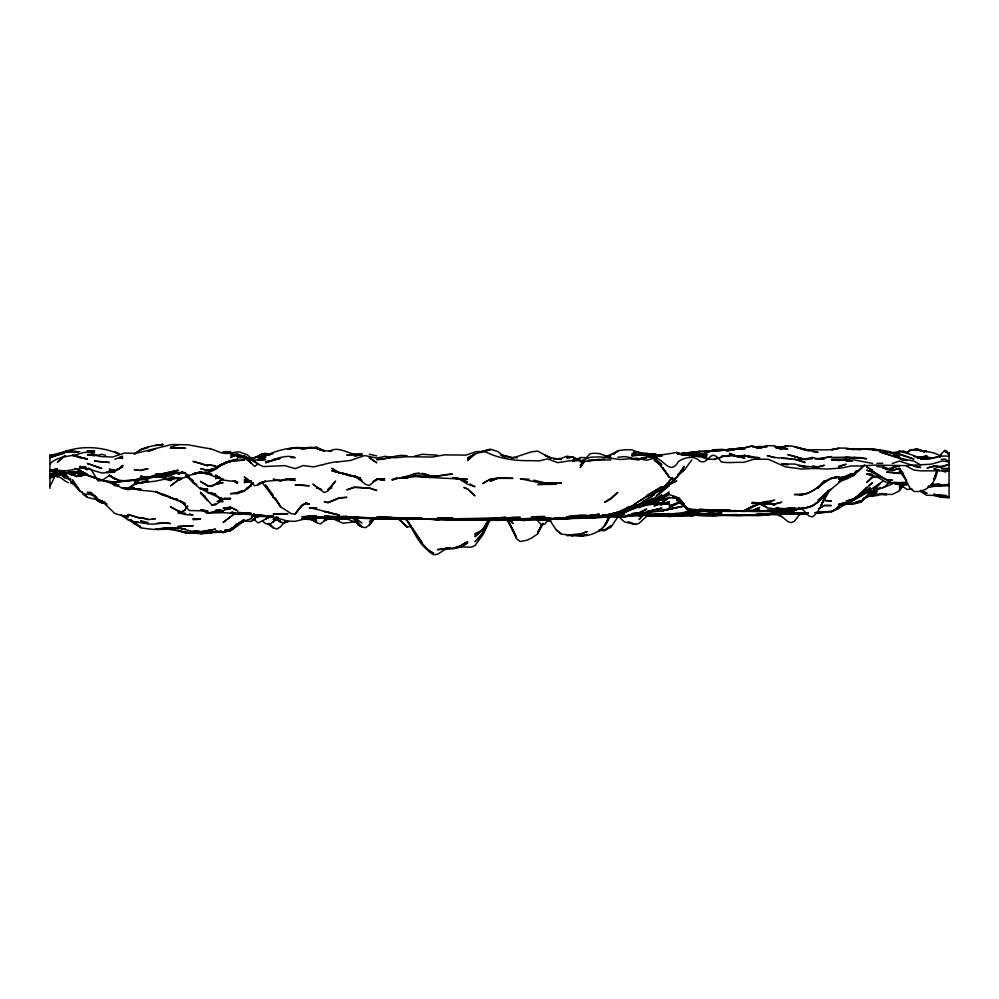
<?xml version="1.0" encoding="UTF-8"?>
<svg xmlns="http://www.w3.org/2000/svg" width="999" height="999" viewBox="0 0 999 999"><rect width="100%" height="100%" fill="white"/><g stroke="black" fill="none" stroke-linecap="round" stroke-linejoin="round"><path stroke-width="1.5" d="M937.312 470.704C935.876 482.554 926.672 493.056 913.985 491.371L910.289 488.573L899.362 468.356L892.269 470.229L886.575 469.667L882.741 467.607L886.575 467.769L876.847 466.471M937.037 470.754L933.853 479.508L937.561 469.542M49.95 486.176L54.208 477.984M940.134 456.506L941.283 453.858L944.992 450.199L949.05 454.732L944.992 450.774L946.965 451.398M488.998 520.129L482.717 534.328L474.975 541.745L482.717 532.667L488.374 520.591M940.047 457.105L941.283 454.308L940.047 456.918M490.247 519.755L482.717 535.027L474.975 545.554L471.291 547.19L460.077 546.865M542.957 523.364L537.712 533.841L531.331 538.236L526.623 540.297L520.292 541.52L516.508 538.811L508.516 521.615M599.075 531.331L604.52 525.986L609.64 515.884C605.544 532.917 585.651 538.886 570.566 534.877M604.52 525.986L609.64 515.946M488.886 519.792L482.717 531.705L488.886 520.029M542.307 524.238L537.712 533.104L542.307 524.25M256.768 514.797L254.695 518.606L251.174 521.453L244.231 521.241L240.272 522.589M542.045 524.625L537.712 532.392L542.769 523.451M904.52 483.379L899.362 490.934L892.269 494.43L876.847 494.33M939.797 457.292L941.283 454.845M488.748 519.855L482.717 529.545L474.975 536.688L482.717 529.707L474.975 535.127L482.717 530.119L489.41 519.642M903.446 483.528L899.362 490.047L903.446 483.691M584.74 460.502L580.207 467.644L584.465 461.401M829.819 490.172L821.178 504.994L828.558 490.534C822.776 498.988 821.028 510.776 812.374 516.945L808.74 515.921L802.209 508.953L774.749 508.841L799.275 508.703L805.132 508.229L812.374 506.156L817.994 501.823L829.37 490.022L824.312 494.792L831.38 489.11L817.994 500.299L838.548 483.041L851.098 474.001M254.27 513.973L251.174 518.618L244.231 521.141L231.681 528.546M617.869 516.87L610.913 527.297L604.52 530.194L599.075 530.182L604.52 529.994L610.913 525.886L604.52 530.719L599.075 530.357M691.808 459.89L684.265 470.254L678.021 474.687M548.401 519.305L544.93 524.063L541.371 524.887L535.889 518.656M863.311 465.484L853.608 475.649L846.091 477.072L853.608 474.125L856.667 470.716M857.179 470.829L853.608 475.287L846.091 479.295L840.059 480.844M284.265 522.402L280.569 526.785L276.91 529.07L273.264 527.734L267.857 523.663M856.293 470.954L853.608 474.125L846.091 477.16L838.548 482.13L851.098 473.726L838.548 479.308C848.263 476.448 858.453 473.326 864.722 464.76M584.09 461.014L580.207 465.484L584.09 461.288M824.312 480.731L817.994 487.974L824.312 481.393C816.171 489.685 806.418 496.153 794.367 494.493L805.132 493.993L799.275 494.98C815.196 494.88 823.251 478.471 838.548 476.723L832.816 477.834M374.937 517.744L369.305 525.012L365.659 527.659L361.963 527.11L358.179 524.413L352.535 517.307L354.433 518.943M889.397 482.117L884.639 486.875L876.847 489.797L879.857 487.724M233.554 527.21L236.613 523.826M642.782 515.434L638.998 519.555L644.392 514.398M778.945 508.466L776.148 507.917C792.956 509.702 813.823 511.763 824.312 495.017M866.707 487.225L853.608 499.537L860.763 496.466L882.741 481.343M872.689 476.098L866.707 482.467L872.689 477.46L876.847 476.61L879.857 477.235L876.847 474.138L872.689 471.865L866.707 470.179L872.689 472.252L879.857 477.097M262.862 458.628L265.697 455.644C278.858 449.587 293.169 446.228 307.729 448.151L301.848 448.726L295.155 447.889L307.729 448.264M847.589 503.783L853.608 504.033L860.763 502.235L872.689 490.484M871.69 491.296L860.763 501.648L871.69 491.321M840.708 504.133L838.548 506.293L844.829 502.684M897.339 453.171L899.362 451.161L903.071 450.974L906.705 452.097M262.462 458.766L265.697 455.644L273.264 453.371L265.697 454.682L258.142 459.016L265.697 455.619L251.174 458.404M278.484 517.282L269.53 524.712L265.697 523.638L262.462 521.041M656.318 495.504L669.205 485.551L654.158 498.439L646.553 501.86L652.884 498.201M879.857 488.036C872.876 491.82 866.857 496.74 860.763 502.06L866.707 496.79M587.012 456.93L590.109 453.833L593.294 453.234L599.075 453.521L610.913 457.579M474.975 453.833L467.52 460.564L474.975 453.846L490.247 449.812L482.717 451.148M670.292 483.191L676.773 477.347L669.205 484.74L661.713 489.885L654.158 493.456L669.205 484.165M277.435 518.106L273.264 521.828L277.435 518.381M235.602 512.937L223.077 522.44L235.252 513.036M848.238 501.91L838.548 508.653L831.38 511.65L838.548 507.742L831.38 511.913L815.184 512.962M138.524 480.944L128.072 488.411L122.727 488.536L115.809 484.827M258.142 463.598L254.695 466.496L245.217 457.267L251.174 463.049L244.231 457.867L237.637 457.43L244.231 457.255M677.846 474.675L684.265 469.305L676.773 477.16L684.265 466.296L676.773 477.584L672.976 479.108L669.205 477.072L654.158 457.767L661.713 464.735L654.158 458.341M236.451 525.799L230.494 530.756L224.563 531.543M610.913 498.039L617.869 492.332L610.913 499.025L604.52 502.385L609.64 498.913M894.629 466.496L892.269 468.419L886.575 468.818L882.741 467.32L886.575 467.982L882.741 467.657M265.697 453.484L261.838 453.933L258.142 456.905L261.838 453.933L265.697 453.484L269.48 454.995M328.958 488.523L331.793 486.263L328.022 489.76L335.552 481.093L328.022 490.934L324.238 492.569L312.962 484.14L316.683 487.037M906.705 453.009L910.289 450.137L913.985 449.775L910.289 450.137L906.705 453.658L910.289 450.062L917.294 449.213L913.985 450.174L917.294 448.788L924.487 451.898M238.736 524.038L244.231 519.73L237.637 525.824L230.494 530.494L224.563 530.332L230.494 530.619L236.451 525.849L230.494 530.494L223.077 532.692L220.067 531.918L200.512 533.528L207.817 533.329L212.974 532.017M853.608 499.537L860.763 493.818L853.608 498.826L846.091 500.986C857.904 499.987 864.385 489.498 872.689 482.567L869.093 485.364M222.003 463.698L215.559 468.806L209.103 471.516M258.142 456.868L261.838 453.933M241.596 490.871L237.637 492.532L230.494 493.693L237.637 493.593L244.231 490.771L251.174 485.289L244.231 491.208L237.637 492.757L242.907 491.171M895.816 465.646L892.269 468.419L886.575 468.756L882.741 466.833M866.707 490.784L870.291 487.974M669.205 497.115L661.713 502.947C649.288 505.606 635.589 504.52 624.55 511.7L646.553 503.646C629.17 509.852 612.025 517.957 593.294 517.932L604.52 514.822L593.294 518.094L553.583 518.793L587.012 517.032C557.829 520.104 528.621 519.642 499.3 519.93C528.096 519.355 557.03 520.554 585.651 516.008M872.689 494.93L866.707 496.291L872.689 494.917L876.847 491.683L872.689 494.917L863.136 498.414M263.536 458.753L265.697 457.092L258.142 460.339L265.697 459.552L254.695 460.002M238.736 523.401L240.934 521.715M613.236 454.22L617.869 450.724L624.55 449.787L631.768 449.8L638.998 452.597L633.216 452.36L638.998 452.31L646.553 453.871L640.509 453.683L646.553 453.558L643.531 454.145M244.231 490.771L251.174 485.564L246.541 488.361M669.205 491.92L654.158 501.698L638.998 504.57L641.158 503.021M643.319 501.411L654.158 494.592L638.998 505.394L627.434 507.417M649.4 513.661L638.998 523.401L635.401 524.463L624.55 521.928L618.98 516.995M841.782 503.896L838.548 506.293L842.319 503.421M238.736 523.264L243.132 520.004M866.707 490.534L870.291 487.874M894.629 466.346L892.269 468.081L895.816 466.233M140.684 449.6L148.027 447.352L140.684 449.625L134.203 454.283C142.008 447.252 152.81 445.454 162.937 444.518L155.469 445.467L162.937 444.418M817.994 501.823L812.374 505.831L805.132 508.179L781.73 509.69L767.207 507.817L759.677 503.146L752.122 503.209L767.207 503.384L774.749 499.975L762.687 502.597M661.713 496.316L654.158 501.698L646.553 502.285L654.158 502.709L669.205 494.592L676.773 497.127L684.265 504.183L678.646 498.014M231.681 528.296L237.637 524.075M172.977 478.359L170.492 480.119L162.937 477.035L155.469 477.01L162.937 476.835L170.492 475.237L175.462 472.889M258.142 456.968L261.838 454.408L251.174 459.165M613.236 454.358L617.869 451.161L607.08 456.268M238.736 523.488L240.934 521.99M220.067 531.443L223.077 532.205L230.494 529.308L237.637 524.45L230.494 529.695L223.077 532.13L215.559 531.181L223.077 532.042L215.559 532.479L207.817 531.593L200.512 532.455L215.559 531.855L185.502 533.079L177.947 530.307C190.06 534.178 203.072 533.603 215.559 532.042L200.512 533.678L193.019 532.966M669.205 493.518L654.158 502.709L646.553 502.822L638.998 505.706L645.292 502.922M444.805 549.65L437.412 554.345L433.578 554.707L429.845 552.322L422.302 543.793L429.845 551.835L426.061 548.401L433.578 553.259C419.992 547.814 414.548 532.255 407.242 520.754L422.302 543.006L405.731 518.394M136.788 483.379L128.072 488.411L122.727 488.236L128.072 488.761L124.063 488.024M827.846 479.87L824.312 482.092L831.38 477.722M221.815 464.423L215.559 468.331L207.817 470.279L200.512 468.593C214.111 474.113 224.575 460.302 237.637 459.203L223.077 463.636M237.637 524.812L244.231 520.704M174.213 478.234L170.492 480.544L162.937 477.747L170.492 479.957L162.937 479.12L181.631 478.396L189.31 475.999M874.774 488.411L879.857 483.816L872.689 491.058L863.735 493.906M646.553 505.157L631.768 508.366L624.55 512.749L610.913 515.047L604.52 517.082L599.075 516.958L617.869 512.175L604.52 516.021L610.913 513.911L604.52 515.771L599.075 516.108L624.55 512.4L642.782 504.982M170.492 475.287L174.213 473.064L170.492 475.237L162.937 476.985L170.492 480.544L162.937 476.898L155.469 477.16L170.492 475.224L175.462 472.889M237.637 524.9L244.231 520.991L240.272 522.489M651.111 503.459L661.713 502.947L669.205 497.677L661.713 499.999L669.205 497.677L676.773 498.476C687.724 517.295 711.862 508.616 729.545 510.514L687.986 510.439L676.773 498.738L672.976 496.091L676.773 498.126L687.986 508.741L691.808 510.089L744.692 511.113L752.122 506.78L744.692 511.488L732.554 511.001L759.677 511.625L774.749 510.876L759.677 510.901L773.238 510.339M49.95 463.786C58.791 455.207 70.804 457.018 81.319 453.196A17.62 17.62 0 0 1 86.676 452.285L91.096 452.897L99.763 456.493L112.575 457.067L124.276 453.096L134.715 453.259A22.477 22.477 0 0 0 139.698 452.422L171.703 444.53L187.937 444.805L205.17 447.977A40.26 40.26 0 0 1 210.489 448.876M638.998 504.632L646.553 500.262L642.782 501.348M819.255 508.379L824.312 505.519L831.38 505.544L824.312 505.457L819.255 508.291M631.768 508.366L624.55 512.4L617.869 514.035L600.436 516.895L604.52 516.695L593.294 517.232M802.796 512.862L799.275 514.822L794.367 521.366L791.096 522.652L787.799 521.578L781.73 516.408L777.085 513.823M573.076 461.526L580.207 457.542L587.012 457.679M111.476 470.304L109.266 471.503L112.587 469.767M172.977 472.764C154.233 477.809 134.378 480.606 114.798 482.18L118.856 481.518L114.798 483.229L109.266 482.554L79.77 472.415L87.338 475.174L79.77 475.124L85.827 474.625M750.886 506.993L744.692 510.339C753.82 505.556 764.41 500.949 774.749 504.632L767.207 502.872L759.677 503.608L752.122 506.318M62.338 452.759C79.558 445.217 101.798 446.341 118.856 454.008L114.798 451.96L118.856 453.534M831.38 511.388L836.163 508.841M843.581 503.309L838.548 505.956L844.829 502.897M237.637 453.721L230.494 457.467L237.637 454.021L230.494 455.069L244.231 456.905L251.174 459.99L230.494 453.296L237.637 456.168L244.231 456.905L251.174 460.127L244.231 455.969M936.325 484.165L928.421 486.238M136.788 482.904L134.203 484.24L140.684 482.704L134.203 481.78L140.684 483.379L148.027 480.981M644.043 505.094L638.998 507.667L645.292 504.745M624.55 508.978L617.869 512.337L604.52 515.734L610.913 514.348M67.358 452.322L72.415 449.8L67.358 451.823M872.689 495.979L876.847 493.918L872.689 495.941L866.707 496.565M219.318 476.785L215.559 478.646L219.318 476.985M251.174 521.091L255.357 519.03M642.782 514.185L638.998 516.046L642.782 514.298M689.26 455.969L699.362 451.261L721.99 450.412C707.442 452.135 692.719 451.173 678.271 454.145L684.265 453.359L679.77 453.983M462.562 545.042L467.52 542.632C459.24 550.374 447.739 548.663 437.412 549.625L450.986 547.902L444.805 548.613L447.377 547.739M874.075 489.035L876.847 487.687L874.075 488.761M272.003 515.771L265.697 518.743L272.003 516.121M895.816 466.071L892.269 467.744L899.362 466.096M635.389 505.157L631.768 506.855L637.562 504.795M892.269 483.991L882.741 487.762M444.805 549.45L447.377 548.301M747.664 510.764L756.655 510.764L737.075 511.188L699.362 509.365L729.545 511.138L741.645 510.951C725.037 512.699 708.391 509.115 691.808 510.414L744.692 511.213L752.122 510.801L759.677 507.43L752.122 511.038L747.664 510.901M460.077 546.241L467.52 542.944L463.061 544.168L467.52 542.981L464.547 543.256M223.077 464.223L230.494 460.964L244.231 460.114L230.494 460.964M397.165 477.759L392.132 479.97L397.165 478.221M706.892 457.829L699.362 456.106L691.808 455.881L699.362 454.557L706.892 456.081L699.362 454.57L695.591 455.494L699.362 453.771L706.892 454.945L699.362 453.883L691.808 455.956L699.362 456.543L691.808 455.844M515.846 518.993L526.623 519.168L523.476 520.591L521.353 519.805M841.071 480.332L843.581 479.245L841.071 480.219M526.623 519.243L523.476 520.579L526.623 519.567L537.712 518.931L531.331 519.105L550.998 519.08L537.712 519.68L544.93 519.655L556.168 518.681L544.93 519.043L547.964 518.831M201.736 510.264L207.817 513.124L219.318 510.189M118.856 481.518L114.798 483.229L109.266 482.192L114.798 483.653L110.652 481.98M154.221 475.224L148.027 477.834L140.684 477.672L148.027 476.96M230.494 529.145L223.077 532.205L220.567 530.856M278.134 517.907L275.699 518.906L280.569 521.815L275.699 518.581M62.338 473.801L57.355 475.824L53.759 476.011M64.835 472.789L57.355 475.811L49.95 476.073M695.591 455.407L699.362 453.883L706.892 454.508L700.873 454.545M694.33 455.906L699.362 453.883M266.958 517.694L270.741 516.196M808.029 512.774L805.132 513.911L789.11 513.823M851.098 500.274L860.763 495.392L866.707 489.897C859.39 497.702 849.637 504.483 838.548 504.42L843.581 502.934M49.95 457.355L64.835 452.934L57.355 455.219M156.955 474.575L170.492 473.489L155.469 474.288L162.937 474.5L170.492 472.989L155.469 475.399L148.027 478.246L140.684 476.098L148.027 477.834L155.469 476.848L145.092 477.659M287.962 521.565L284.228 522.964L280.569 522.24L275.699 518.731L280.569 521.49L275.699 519.118M230.494 529.308L223.077 532.13L220.067 531.393M376.81 480.169L373.052 481.58L376.81 479.033L384.603 480.257L376.81 479.133L369.305 485.539L365.659 484.415L354.433 475.711L361.963 480.531L354.433 476.261L331.793 470.779L360.701 478.109M838.548 466.995L846.091 464.21L838.548 466.333M704.382 451.948L714.497 450.049M112.038 469.605L109.266 470.616L114.798 470.204L109.266 469.155L114.798 471.303L122.727 466.958L120.142 467.719M268.219 517.282L272.003 515.909L258.142 522.939L253.496 519.03M67.358 473.051L57.355 475.811L67.87 472.989M174.213 477.047L155.469 481.181L140.684 482.742L146.553 480.919M67.358 473.039L57.355 475.237L64.835 473.314L61.838 472.977M215.559 511.775L220.567 510.002M695.591 455.881L699.362 454.57L691.808 455.956L699.362 454.832M49.95 457.792L56.119 455.656M135.502 479.67L140.684 477.859M708.154 451.923L714.497 449.725L721.99 449.35L729.545 450.349L726.523 450.499M846.091 476.486L853.608 473.726L846.091 476.835L834.252 477.809M49.95 478.196L57.355 475.661M328.022 489.285L331.793 487.987L328.771 488.648M892.269 463.486L899.362 461.063L912.774 465.459M177.947 528.009L162.937 528.546L177.947 527.659L185.502 529.208L177.947 528.009L170.492 529.557L166.708 528.159M781.73 513.786L805.132 512.749L764.198 514.473L794.367 513.074L781.73 513.036L808.029 512.974L805.132 513.911L795.591 513.798L808.029 513.399L805.132 514.023L795.591 513.798L805.132 513.648M224.563 462.849L230.494 461.888L224.563 462.662L230.494 461.188L223.077 463.798L215.559 469.33L207.817 472.902L200.512 472.452L193.019 474.05L200.512 471.99L189.31 475.412L181.718 472.14M148.027 451.536L155.469 449.051M211.776 485.452L223.077 482.592L215.559 484.34L223.077 478.833L211.776 486.501L207.817 485.789L200.512 481.443L207.817 485.789L211.776 485.926L207.817 485.839M167.969 527.884C159.328 530.968 149.613 528.946 140.684 527.847L130.519 520.204M200.512 471.99L193.019 474.475L200.512 472.265L194.518 473.276L200.512 472.552L211.688 474.275M680.519 501.898L669.205 507.43L680.569 502.035L669.205 505.919L680.569 502.047M791.732 512.986L787.799 513.149L794.367 513.324L774.749 513.349L752.122 515.334C770.566 511.563 789.66 514.497 808.029 513.124L791.732 513.836M251.174 458.703L258.142 456.418L261.164 456.918M83.554 474.912L76.261 476.61L68.631 472.739M708.154 451.973L714.497 449.925L706.892 451.935M83.554 474.9L79.77 476.123L84.316 475.149M808.029 513.536L795.591 513.811L805.132 514.023L808.029 513.086L802.209 512.962M604.52 515.209L599.075 516.945L624.55 517.195L638.998 513.736L625.998 515.821L638.998 514.223L654.158 510.964L638.998 513.361L661.713 510.976L684.265 506.056L670.716 508.728M848.601 475.999L846.091 476.798L848.601 476.036M114.798 459.278L122.727 456.268L118.856 457.829L122.727 458.391L118.856 457.679M645.042 455.044L638.998 454.557C651.872 456.243 664.248 455.007 676.773 452.272L683.016 455.232M397.165 478.134L392.132 479.682L407.242 476.286L399.675 478.334L422.302 475.899L429.845 477.497L414.76 476.123C432.205 477.947 449.862 478.359 467.52 479.358L452.522 478.146M170.492 447.127L177.947 444.842M287.962 521.028L284.228 522.152L287.962 521.878M817.994 467.22L824.312 465.309L817.994 466.745L812.374 466.246L816.595 466.983M636.113 505.132L617.869 512.662L604.52 515.771M356.943 521.141L354.433 521.878L346.753 518.756L340.821 518.031M608.354 456.293L610.913 455.544L604.52 455.994M322.714 464.672L313.574 466.895L303.271 465.546L295.142 468.618L284.852 465.621L263.361 466.583L258.329 464.248L247.252 454.82L239.685 452.023A14.673 14.673 0 0 0 236.651 451.998L230.994 453.059A22.877 22.877 0 0 1 224.713 453.346L223.626 453.221A19.193 19.193 0 0 1 220.492 452.497L214.61 450.174A31.394 31.394 0 0 0 211.538 449.15L210.489 448.888M482.717 451.286L490.247 449.163L497.777 451.536L505.394 457.192L501.585 455.407M815.184 512.599L823.051 511.925M279.108 458.778L265.697 461.838L273.264 460.364L280.569 457.53L265.697 462.749C275.349 459.977 284.777 453.746 295.155 457.642L290.834 457.48M638.998 458.891L646.553 457.954L638.998 458.903L646.553 456.78L654.158 457.729M752.122 445.954L739.61 449.088L752.122 445.954L759.677 448.139L765.696 446.64L756.655 448.052M912.099 489.023L907.067 489.46L902.147 486.201M695.591 514.985L691.808 516.008L684.265 516.071L678.271 514.972L696.34 514.672L691.808 515.646L697.851 514.947M931.617 458.166L937.574 457.292M787.799 508.903L799.275 508.853L794.367 508.229L774.749 509.003L781.73 510.014L791.732 507.842M68.631 472.914L57.355 475.224M637.562 504.957L625.998 508.416L631.768 506.206L646.553 496.416L661.713 489.273L669.205 481.555C659.04 493.206 643.119 496.241 631.768 506.605C621.927 511.338 611.525 516.258 600.436 516.271M324.238 517.994L304.795 518.119L313.686 517.782L309.19 517.969L295.155 521.328L287.962 521.178L273.264 516.92L265.697 515.759L223.077 512.637L207.817 513.124L204.158 510.726M939.797 483.916L933.853 485.452L949.05 484.415M931.13 484.827L933.853 484.128L931.13 484.665M729.545 450.249L737.075 448.326L744.692 448.014L723.501 450.137L729.545 450.249L726.523 450.399M57.355 474.313L61.838 473.176M920.641 457.48L927.06 455.856L917.294 457.979L920.641 457.405L913.985 456.605M624.55 516.046L691.808 513.523L676.773 514.323C692.007 515.359 707.042 515.459 721.99 512.774C710.876 513.486 700.062 515.759 688.798 514.023L705.381 514.485L655.669 514.31L759.677 515.659L774.749 513.736L764.198 514.298L784.764 513.948L774.749 514.285L781.73 513.361C764.235 512.962 747.027 516.645 729.545 514.822L737.075 514.685L699.362 515.072L737.075 514.685M96.054 455.731L101.848 454.283L105.594 455.294M756.655 447.127L759.677 446.366L765.696 446.828M714.497 458.903L721.99 457.043L714.497 459.453L706.892 458.903L699.362 456.343L695.591 456.231L699.362 456.106L693.318 456.318M167.47 527.797L155.469 529.095L177.947 527.822L193.019 531.543L200.512 531.843L215.559 529.183L200.512 531.818L196.016 530.844M879.857 494.18L882.741 493.469L876.847 495.666L869.692 496.028M829.969 511.126L824.312 512.512L815.184 512.799M329.27 451.323C339.835 445.03 349.475 455.981 360.452 454.483M411.039 526.223L407.242 527.135L399.675 519.83L407.242 526.985L399.675 519.905L394.642 517.844M414.76 456.081L422.302 454.295L437.412 455.182M643.531 453.946L646.553 453.234L660.451 455.869L654.158 453.583L646.553 454.582L652.634 455.332M742.145 449.038L744.692 448.439L737.075 448.838L744.692 447.689M729.545 514.735L740.122 514.922L699.362 515.197L679.77 513.973L720.491 514.96C706.131 517.981 691.395 513.786 676.773 513.961L705.381 514.485L676.773 514.547L705.381 514.785L699.362 514.985M838.548 476.698L831.38 478.384L838.548 476.998L834.252 477.672M738.348 457.055L744.692 455.569L759.677 457.767M805.132 514.01L808.029 513.349M84.316 466.983L79.77 468.007L85.827 466.908M251.174 481.043L244.231 482.629L251.174 481.206M58.841 474.537L61.838 473.863M553.583 459.078L561.376 458.429L566.795 456.193L573.076 457.205L577.834 459.515M767.207 501.336L759.677 502.997L752.122 502.36M661.713 513.961L654.158 514.622L669.205 513.998L640.509 514.672L669.205 514.385L703.883 509.94M218.569 500.549L223.077 499.587L215.559 504.707L211.776 504.882L200.512 492.207L207.817 500.524L200.512 493.231L205.382 496.478M681.268 454.083L699.362 451.723L684.265 453.596L691.808 452.21L699.362 452.36L687.986 455.294L684.265 455.094L691.808 454.632L687.986 455.294L676.773 452.984L683.016 454.982M601.798 516.008L599.075 516.583L610.913 514.61L599.075 517.057L604.52 516.883L589.522 517.032L593.294 516.82M949.05 456.381C939.422 454.62 930.294 460.002 920.641 458.878M843.081 504.845L853.608 503.371L860.763 500.536L853.608 503.259L847.589 503.246M49.95 474.812L54.396 473.876M162.937 476.835L170.492 475.224M938.311 484.14L931.13 485.252M53.759 471.241L57.355 470.504M725.012 450.124L734.065 449.263L729.545 449.125L725.012 450L734.065 449.825M140.684 470.079L148.027 468.656L140.684 470.492L134.203 469.617L138.087 469.892M49.95 455.244C59.403 453.921 68.656 448.638 78.309 452.122M699.362 510.914L691.808 511.675L703.883 510.052L688.798 511.451L699.362 512.05L691.808 511.575M57.355 474.263L53.759 474.45L57.355 473.588L53.759 474.625L49.95 473.926L57.355 472.427M669.205 509.028L657.18 510.664M808.029 512.924L794.367 514.073L799.275 513.998L808.029 513.011L783.241 513.836L786.275 513.811M248.401 480.556L244.231 481.318L251.174 481.518L244.231 479.895L251.174 482.105L244.231 476.898L254.695 485.676L258.142 484.965L265.697 480.956L258.142 483.903C269.78 478.658 282.904 481.668 295.155 478.708L287.962 479.245L295.155 480.469L287.962 478.846M657.18 503.933L654.158 504.483L658.691 503.983M273.264 516.545L268.719 515.984L271.753 515.984L268.719 516.545L271.753 516.808L268.719 516.87M684.265 513.873L669.205 516.695L664.21 514.01M271.753 516.058L268.719 516.595L271.753 517.07M604.52 459.016L580.207 461.975M343.781 517.907L331.793 519.118L346.753 517.619L360.452 517.669M155.469 475.399L162.937 474.1M892.269 453.071C906.343 447.877 918.293 461.95 932.492 458.266M392.132 457.53L376.81 459.59C387.212 459.865 396.853 453.646 407.242 455.906M173.476 528.871L170.492 529.383L177.947 528.596M678.271 454.145L684.265 453.121M819.255 459.128L831.38 456.593L815.184 459.09M221.803 498.176L219.256 498.613L230.494 498.776L224.563 498.126M218.569 509.877L215.559 510.377L223.077 510.501L230.494 508.391L226.036 508.816M443.319 518.956L437.412 519.955L426.835 518.956M721.99 509.965C711.887 511.688 702.122 516.396 691.808 512.262L706.892 513.911L714.497 511.238L721.99 510.027L737.075 511.188L752.122 510.477L744.692 511.188M827.147 512.1L817.994 512.475M279.108 458.616L273.264 459.59L279.108 458.916M599.075 516.246L601.798 515.796M661.713 514.797L654.158 514.697L661.713 514.772L669.205 513.561L661.713 514.772L654.158 514.697L666.208 514.26L627.434 515.846M759.677 514.198L781.73 513.399L774.749 514.522L764.198 514.585L781.73 514.135M49.95 473.863L57.355 472.664M493.256 520.079L487.237 519.905M928.421 486.788L941.283 485.651L928.421 486.7M361.963 453.633L346.753 455.144L352.897 455.357M134.203 480.119L118.856 481.093L148.027 479.383L138.087 478.896M759.677 447.764L765.696 446.803L759.677 447.365L764.198 447.102M49.95 474.05C61.364 473.301 72.715 473.039 84.316 473.489L72.415 471.59C87.175 472.889 99.8 482.492 114.798 482.08L101.848 480.457M688.798 452.972L697.851 452.922M681.268 502.622L676.773 503.271L680.569 502.16L676.773 502.534L680.569 502.322M82.805 467.145L85.827 467.694L64.835 470.979L49.95 470.866L57.355 468.706L49.95 470.741L57.355 470.029L49.95 470.367L57.355 470.691L49.95 470.092L64.835 470.854L49.95 470.092L57.355 470.841M620.541 516.108L623.214 515.721M605.794 516.533L617.869 515.684L605.794 516.458L624.55 514.023L605.794 516.733M254.695 517.582L258.142 517.107L254.695 517.494M781.73 513.399L774.749 514.36L794.367 513.611L764.198 514.273L808.029 513.161M329.27 451.461L331.793 451.111L324.238 450.836M676.773 498.126L672.976 496.665L676.773 497.764L687.986 509.84C701.51 510.277 715.734 511.55 729.545 510.102L691.808 510.427L744.692 511.113M361.963 454.857L354.433 455.856L361.963 454.995M241.596 513.998L237.637 514.522L234.066 512.799M726.523 450L734.065 449.975L721.99 450L729.545 450.349M419.293 473.014L414.76 473.601L407.242 476.723L414.76 473.701L422.302 474.001L429.845 475.749L422.302 473.326C431.83 478.833 442.42 474.675 452.522 474.238C443.269 473.676 433.404 479.345 424.812 473.751M417.782 518.319L373.801 518.681L398.176 518.618L389.123 518.006L373.801 518.593L392.132 518.094L460.077 519.717L447.889 518.981L458.566 519.405M655.669 514.235L676.773 513.586L669.205 514.56L657.18 514.023L675.262 514.248L654.158 514.385L666.208 514.248L654.158 515.197L640.509 514.448L669.205 515.472L661.713 515.834L669.205 515.222L657.18 514.96L669.205 515.571L646.553 516.146M104.808 502.722L101.848 503.084L98.077 500.824L96.691 498.551M345.267 517.981L331.793 518.593L346.753 518.731L333.291 518.756M928.421 486.563L949.05 485.689M812.374 458.753L805.132 459.615L799.275 458.853L805.132 459.053L812.374 457.392L817.994 458.791L824.312 458.866L817.994 459.016M458.566 519.205C430.269 520.154 402.01 517.507 373.801 518.718M920.641 457.754L927.06 456.993L932.492 458.079L920.641 458.703M596.191 459.64L599.075 459.303M700.873 454.645L706.892 453.933L700.873 454.433M726.523 450.911L729.545 450.574M479.62 519.967L444.805 518.918L490.247 518.369L437.412 519.28L361.963 518.144L376.81 518.743L383.304 517.919L373.801 518.518M270.242 515.934L265.697 516.433L273.264 516.108L268.719 516.433L271.753 516.446M392.132 517.844L373.801 518.406L383.304 517.944M942.831 470.804L949.05 470.504L944.992 471.615L949.05 470.329L944.992 471.765L942.519 471.116M636.113 514.922L631.768 515.347L651.111 514.448L646.553 514.522M150.999 476.623C162.837 477.522 173.801 471.528 185.502 472.702L170.492 473.813L177.947 472.315L185.502 473.351L181.718 472.003M638.998 515.546L651.111 514.522M58.841 473.526L63.337 473.039M780.331 513.024L764.198 514.26M687.05 508.503L684.265 505.769L687.986 509.84L691.808 510.864L721.99 510.227M70.904 451.473L64.835 452.085L72.415 451.373L74.875 452.247L72.415 451.323M82.805 467.082L79.77 467.37L85.827 467.694M414.76 518.906L482.717 520.317L520.292 518.344L497.777 519.942L460.077 519.892L481.168 519.98M589.522 515.621L599.075 514.622L556.168 518.543L566.795 517.981M691.808 510.814L706.892 510.539L691.808 510.014L687.986 509.103L684.265 505.906M617.869 457.242L624.55 456.618L631.768 457.792M156.955 523.301L162.937 522.739L170.492 523.563C160.489 521.403 149.875 527.734 140.684 520.741L148.027 522.602M672.24 515.234L699.362 514.073L676.773 515.896L646.553 516.046L669.205 515.509M784.764 508.741L794.367 508.141L781.73 508.966M88.786 451.286L94.605 450.749L87.338 451.111L94.605 451.998L87.338 450.836M313.686 517.832L309.19 517.969L334.802 517.307L309.19 517.744M759.677 511.188L752.122 510.726L759.677 510.127L752.122 510.801L773.238 510.889M740.122 514.872L752.122 515.009L737.075 515.659L699.362 515.072L729.545 515.147M437.412 518.656L440.372 518.394M307.729 448.401L301.848 448.913L309.19 447.315L316.683 447.664L320.454 449.987L316.683 447.802L312.188 448.089M490.247 520.442L496.266 519.917M774.749 513.386L753.633 514.772M327.26 518.568L334.802 517.944L324.238 519.967L328.022 518.194L324.238 521.053L328.022 518.119L320.442 523.926L316.683 522.727L309.19 517.657L313.686 517.482L309.19 517.295M776.148 447.452L787.799 446.166L783.241 447.053C793.169 443.119 802.359 451.173 812.374 449.8C821.128 449.538 829.932 450.574 838.548 448.451L831.38 449.8L838.548 448.076L846.091 448.101L853.608 449.562L846.091 448.713L872.689 449.051L879.857 450.074L866.707 448.838L850.599 449.026M758.166 502.984L752.122 503.459L759.677 503.071L767.207 507.48L759.677 504.008M373.801 518.369L398.176 518.843L387.612 517.944L398.176 517.969L373.801 518.431L398.176 517.957M590.784 517.095L580.207 518.169L553.583 518.493M343.781 518.031L325.749 519.492M372.302 517.969L354.433 518.131L340.821 517.045L352.897 517.282L349.825 516.908L352.897 517.245L346.753 517.232L354.433 518.431L351.898 516.633M723.501 450.062L729.545 449.6L721.99 450.087L729.545 449.625M544.93 483.966L550.998 483.504L556.168 484.278L537.712 484.478L550.998 484.028M327.26 518.631L334.802 517.782L324.238 517.782L334.802 517.395L324.238 517.907L339.335 518.656L354.433 517.807L339.335 517.782L384.603 518.756L399.675 518.081M376.81 518.643L398.176 518.231L376.81 518.244L354.433 516.87L361.963 518.294L384.603 518.194L363.424 517.819M799.275 513.236L805.132 512.787M544.93 519.343L537.712 519.567L550.998 518.893L544.93 519.043M573.076 459.752L580.207 459.24M676.773 514.323L705.381 514.273L676.773 513.973L705.381 514.96L678.271 514.622L696.34 514.585L676.773 515.721L696.34 514.585L681.268 513.998L676.773 514.635L696.34 514.385L672.24 515.447M76.836 471.803L79.77 471.603L73.889 471.953M941.283 459.328L944.992 459.065L949.05 461.588M679.77 513.973L699.362 514.085L678.271 514.91L684.265 515.072M556.168 518.456L550.998 518.693L560.077 518.006M672.24 515.172L691.808 514.073L705.381 514.935M764.198 514.572L774.749 513.948L764.198 514.235L773.238 514.01M755.144 447.277L767.207 446.553L759.677 447.54L767.207 445.629L774.749 445.841L781.73 449.562L774.749 446.753L787.799 449.188L781.73 448.551M461.563 518.643L474.975 518.731L452.522 519.205L455.544 518.931M706.892 510.489L691.808 510.714L699.362 509.802L691.808 510.776L706.892 510.464L694.829 509.902M714.497 515.159L726.523 514.997L711.45 514.935M79.77 451.76L72.415 451.785L78.309 452.285M876.847 463.361L882.741 463.274M561.376 518.006L558.766 518.094L566.795 517.632L550.998 519.13M573.076 518.269L561.376 518.593L587.012 517.644M679.77 454.22L684.265 453.921L676.773 453.409L682.767 454.932M892.269 482.667L906.705 482.492L892.269 483.116L886.575 482.455L876.847 476.86L866.707 473.738L872.689 474.95L866.707 474.3L872.689 474.213M346.753 517.032L343.781 517.22L354.433 517.02M561.376 517.994L566.795 517.657L562.724 517.869M646.553 516.358L654.158 515.896L648.076 515.934M705.381 514.098L684.265 514.822L696.34 514.86L685.776 514.048L691.808 514.86L696.34 514.672L676.773 513.973M646.553 504.158L649.6 503.971M417.782 518.518L414.76 518.706L422.302 518.631L407.242 518.593M520.292 518.806L531.331 518.543L505.394 519.168L511.388 518.968M805.132 513.299L808.029 513.124M593.294 460.164L588.261 460.464L599.075 460.127L596.191 459.815M846.091 457.167L831.38 457.579L860.763 458.179L846.091 457.167L853.608 457.679M949.05 470.829L920.641 470.866L913.985 470.067L906.705 466.358M437.412 518.906L440.372 518.643M741.645 449.038L744.692 448.863M340.821 516.808L343.781 516.633M732.554 515.022L714.497 515.546L691.808 513.911L699.362 514.86L720.491 514.985M337.025 461.963L350.399 460.489A25.674 25.674 0 0 0 353.459 459.403L364.672 455.544L376.81 458.079L385.177 456.318L394.243 457.729L401.473 457.192A59.628 59.628 0 0 1 410.714 456.768L431.93 457.043A25.287 25.287 0 0 0 435.015 456.593L444.305 454.857L466.021 455.132L475.999 451.648L483.179 451.498A26.061 26.061 0 0 1 486.176 452.16C499.775 458.778 515.109 460.914 530.182 460.651A52.423 52.423 0 0 1 533.241 460.776L539.472 460.864L547.489 458.878L557.692 462.649L564.835 461.6A33.541 33.541 0 0 1 573.076 460.689M587.012 517.519L590.784 517.345M654.158 514.722L661.713 514.31L658.691 513.936M610.913 459.977L596.191 459.952M452.522 519.105L467.52 519.268L429.845 519.168L467.52 520.254L505.394 519.98L467.52 519.917M608.354 516.246L610.913 516.221M737.075 456.68L744.692 456.293L737.075 456.655L744.692 458.054L737.075 455.781L721.99 455.869L728.034 456.043M744.692 515.147L747.664 514.997M309.19 517.445L313.686 517.232M657.18 514.023L661.713 514.298L655.669 514.572L669.205 515.147M307.729 448.114L295.155 447.602L287.962 449.35C297.265 446.441 307.055 449.113 316.683 447.49L324.238 450.999L316.683 448.476L324.238 450.549M152.485 518.831L155.469 518.693L148.027 519.655L140.684 517.582L148.027 519.03M343.781 517.594L352.897 517.794L346.753 517.22M55.869 454.77L49.95 455.02L49.95 488.411M756.655 448.289L759.677 448.151L752.122 446.503L759.677 447.24L755.144 447.39M319.705 517.957L309.19 517.869M373.801 518.056L383.042 517.994M737.075 510.589L726.523 510.664M49.95 470.367L57.355 470.079M882.741 494.48L886.575 494.318L879.857 494.517M805.132 513.548L795.591 513.798M104.808 502.509L101.848 502.622L98.077 501.211L91.134 492.982L87.338 492.395L91.134 492.432L96.915 498.014L91.134 494.243M714.497 510.739L729.545 509.989L721.99 510.864L714.497 510.764L721.99 510.402L714.497 509.965M705.381 514.747L685.776 514.023L696.34 514.635M850.599 449.175L860.763 449.75M268.719 517.07L271.753 516.97M721.99 510.127L699.362 510.464L694.829 509.465L699.362 510.589L720.491 510.002M764.198 514.547L767.207 514.435M56.244 476.61L60.202 477.397L66.209 481.73M484.228 518.893L497.777 518.406L484.228 518.968M627.434 515.322L638.998 515.084M783.241 512.824L786.275 512.712M223.077 451.798L230.494 451.548M226.036 452.06L230.494 451.923M319.705 516.982L316.683 517.032L334.802 517.057M906.705 482.892L893.693 482.829M794.367 508.591L802.209 508.791L799.275 508.516L794.367 510.539L787.799 511.413L794.367 510.539L799.275 508.016C792.719 513.374 783.915 511.525 776.148 511.001M491.758 519.93L497.777 519.742L490.247 519.98L520.292 519.218L497.777 520.392L482.717 519.992M70.904 473.339L64.835 473.526L57.355 475.387L64.835 473.426L72.415 483.454L83.367 493.981L91.134 494.58L94.605 495.954L98.077 499.85L94.605 495.904M568.044 517.944L580.207 517.869M777.547 513.823L780.331 513.761M324.238 517.857L334.802 517.594L324.238 517.757L331.793 517.732M414.76 518.993L458.566 519.318L449.438 518.931M422.302 519.18L429.845 518.993M669.205 514.26L675.262 514.098M796.827 512.899L805.132 512.986L799.275 513.399M224.563 509.078L230.494 508.941M646.553 514.947L651.111 514.847M497.777 519.805L490.247 519.98L505.394 519.78L494.767 519.93M330.282 516.995L316.683 517.095L337.824 517.007M334.802 517.594L324.238 517.744M774.749 511.126L781.73 510.976L767.207 510.452L787.799 511.288L794.367 509.24L787.799 511.213L776.148 510.939L787.799 511.213L781.73 510.964M693.318 514.385L696.34 514.522L684.265 514.273L696.34 514.273M508.391 520.067L505.394 520.129L526.623 519.955L505.394 519.443M949.05 468.481L941.283 468.631L949.05 468.681M663.211 503.608L669.205 503.496L663.211 503.184L669.205 504.383L663.211 503.359L669.205 502.422L661.713 503.708L669.205 501.848L661.713 504.632L654.158 503.696M493.256 519.967L484.228 519.98M324.238 517.494L334.802 517.332M138.087 521.94C131.568 522.639 125.599 518.668 120.792 514.66M666.208 514.073L658.691 513.998M72.415 451.373L64.835 451.486L75.362 452.46M265.697 454.72L270.242 454.657M336.313 517.032L321.216 516.945M304.795 518.106L309.19 518.056L306.256 517.994M648.076 514.01L651.111 514.11L646.553 514.048L651.111 514.173L642.02 514.023M655.669 514.36L661.713 514.285M681.268 514.735L684.265 514.697M354.433 517.47L340.821 517.519L360.452 517.732M799.275 512.999L805.132 512.937M593.294 517.007L596.191 516.982M699.362 514.735L705.381 514.697L676.773 514.198M399.675 517.782L422.302 518.331L384.603 517.445L399.675 517.782L392.132 517.782L399.675 519.443L395.904 517.819L399.675 519.468M868.193 449.65C884.015 448.588 899.187 454.245 913.985 459.115L899.362 454.07M721.99 510.739L729.545 510.689L711.962 509.977M654.158 515.959L646.553 516.021L654.158 516.071M444.805 519.168L437.412 518.956L460.077 519.055M767.207 510.664L773.238 510.651M646.553 514.048L651.111 514.035M783.241 513.848L787.799 513.836M651.111 514.285L640.509 513.961M361.963 527.11L354.433 517.544L339.335 518.469L346.753 518.369L342.307 518.019M313.686 519.08L301.848 518.981L313.686 519.33M945.941 495.417L933.853 494.567L949.05 496.703M316.683 507.804L309.19 507.804C319.493 509.253 329.008 513.511 339.335 514.947L324.238 511.413L331.793 512.999M696.34 514.772L687.287 513.998M737.075 511.188L729.545 511.176L744.692 510.876L759.677 503.646L774.749 504.033L781.73 502.172L774.749 504.02L767.207 502.959L774.749 505.119L768.468 503.121M649.6 455.182L661.713 456.068L654.158 455.544M331.793 517.47L324.238 517.12L337.824 517.494L331.793 516.958M407.242 518.668L399.675 518.643L407.242 518.706L401.198 518.044M505.394 519.093L512.887 519.105L505.394 519.018M268.719 516.308L271.753 516.146M520.292 519.655L526.623 519.68L521.553 519.58M204.895 472.028L207.817 472.052M906.705 483.191L893.693 482.492M752.122 510.726L774.749 510.676M646.553 514.71L640.509 514.46M376.81 518.156L384.603 518.219M546.441 520.979L550.998 521.016M96.915 499.7L87.338 497.39L83.367 493.718L87.338 497.227L83.367 494.517M794.367 513.836L799.275 513.886L787.799 513.636M517.332 518.668L520.292 518.693M852.097 461.001L846.091 460.926L853.608 459.84L872.689 463.449M699.362 514.223L705.381 514.285M600.436 516.945L604.52 517.007M521.553 519.018L526.623 519.08M310.689 517.507L313.686 517.544L309.19 517.569L316.683 522.44L309.19 518.319L304.795 518.543L309.19 518.319L314.185 519.93M875.461 493.144L872.689 493.094L875.461 493.743M58.841 473.114L64.835 473.226M384.603 517.32L376.81 517.007L392.132 517.47M273.264 516.908L258.142 516.358L255.357 515.484M402.709 517.969L411.763 518.319M768.718 513.986L774.749 514.135M774.749 457.704L767.207 455.544C779.52 460.089 793.268 456.168 805.132 462.599L794.367 459.415M695.591 456.243L699.362 456.343M838.548 459.965L831.38 459.777L846.091 459.64L838.548 460.502L846.091 459.29L851.098 460.889M458.566 519.805L446.353 518.893M352.897 517.357L343.781 517.332L354.433 517.669M781.73 458.179L791.732 459.041M363.424 517.981L369.305 518.156L366.371 517.994M802.209 466.645L805.132 466.745L799.275 465.884L812.374 466.808L817.994 468.169M67.87 471.89L70.904 471.99M104.808 502.197L101.848 502.097L104.808 502.297M906.705 485.114L899.362 484.852L887.999 481.768M437.412 518.518L440.372 518.618M313.686 519.443L301.848 519.118L313.686 519.642M573.076 460.714L581.331 460.689L588.286 458.029A17.87 17.87 0 0 1 591.358 457.155L599.737 456.893L619.967 459.428A36.938 36.938 0 0 0 623.051 459.34L636.463 458.241A15.572 15.572 0 0 1 639.522 458.778L646.553 460.277L653.846 458.204A7.093 7.093 0 0 1 656.942 458.279C665.047 461.638 670.878 474.862 678.383 461.55C684.24 457.43 694.355 454.945 699.775 461.201C709.952 465.459 709.577 445.604 721.203 461.8C728.096 463.411 735.551 461.975 742.669 462.4A16.446 16.446 0 0 0 745.704 461.75L753.933 459.253L768.181 459.215L785.501 466.845L801.96 469.055L809.065 468.693A51.486 51.486 0 0 1 812.199 468.506L813.261 468.494A75.25 75.25 0 0 1 818.443 468.631L827.347 469.043L840.634 468.094A33.729 33.729 0 0 0 843.668 467.544L851.011 465.971L858.228 465.959A45.167 45.167 0 0 0 861.238 465.959L874.662 465.109L906.081 465.646A36.501 36.501 0 0 0 909.053 465.459L930.806 464.185A24.6 24.6 0 0 0 934.877 463.136L942.631 460.851L949.05 462.025M69.381 471.99L72.415 472.115M717.494 514.972L721.99 515.172M708.403 515.009L714.497 515.272M404.22 517.969L407.242 518.094M684.265 514.073L691.808 514.398M808.029 466.995L799.275 465.884L805.132 466.533L794.367 464.023L781.73 464.085L787.799 464.622L781.73 463.811M949.05 497.677L941.283 497.29L933.853 495.367M331.793 518.381L339.335 518.756L334.802 518.344M936.812 495.492L926.548 495.229L920.266 491.358M177.947 478.209L170.492 477.297L181.631 478.396M577.36 517.944L580.207 518.094M528.983 479.245L520.292 478.771L537.712 482.33L544.93 482.854L533.891 480.194M217.058 501.273L223.077 501.61L218.569 500.836M304.795 518.681L309.19 518.918M654.158 514.273L661.713 514.697L654.158 514.21M258.142 515.334L273.264 516.296L251.174 514.61M129.595 488.136L134.203 488.399L128.072 489.06L134.203 487.475L128.072 489.797L122.727 487.774M325.749 516.995L331.793 517.345M414.76 518.481L417.782 518.681M703.883 514.96L706.892 515.159M340.821 517.944L346.753 518.331M654.158 503.196L657.18 503.409M185.502 513.224L177.947 512.712L185.502 514.597L193.019 515.009L189.31 513.948M620.541 515.097L617.869 514.872L620.541 515.259M373.801 517.969L376.81 518.219M691.808 514.647L699.362 515.284M94.605 455.419L87.338 454.782L94.605 455.744M357.442 521.528L343.032 523.239L333.042 518.818M79.77 472.977L84.316 473.489M949.05 497.402L941.283 497.215L933.853 494.305L941.283 496.028L933.853 494.792M869.692 491.545L872.689 491.845M824.312 500.449L831.38 501.136L824.312 500.249M778.945 514.035L781.73 514.298M357.442 476.773L346.753 475.049L360.452 478.084M165.959 528.508L185.502 532.367L200.512 532.779L194.256 530.844M512.887 457.33L517.332 457.792M73.801 483.454L70.604 483.091M104.808 503.221L101.848 502.909L104.808 502.609L98.077 499.512L101.848 501.473M237.637 513.686L230.494 512.924L237.637 514.223L231.918 511.713M568.044 534.977L573.076 535.526L561.376 534.053L556.168 529.87M902.309 473.414L899.362 473.089L902.309 472.802L899.362 472.152L903.558 475.524M661.713 455.357L646.553 454.47L654.158 454.12L659.19 456.156M158.454 528.971L162.937 529.495M852.097 460.826L846.091 460.102L850.599 461.101M106.294 471.965L114.798 472.14L101.848 473.014L79.77 466.358L85.827 467.495M691.808 509.215L699.362 510.277M226.036 529.97L230.494 530.594M200.512 471.865L207.817 473.638L200.512 472.752L211.688 474.488M685.776 513.898L691.808 514.772M631.768 459.003L638.998 460.077M568.044 535.027L573.076 535.776L570.566 534.79M631.768 523.501L635.401 524.313L628.159 521.74M812.374 451.448L817.994 452.347L794.367 446.853L798.051 447.902M806.58 450.487L809.477 450.974M354.433 518.444L346.753 517.182L354.433 518.456L351.898 517.02M129.595 488.299L140.684 489.522L134.203 488.823C143.606 491.958 154.183 489.435 162.937 494.83L155.469 491.483L162.937 495.179L170.492 497.14L162.937 494.218L170.492 498.039L177.947 499.587L170.492 497.702L185.502 503.708L180.469 500.874M460.077 479.058L452.522 477.759L460.077 479.133L467.52 482.155L461.313 479.17M509.215 519.892L512.887 520.529M913.985 466.296L920.641 467.482L913.985 465.971M87.338 458.966L72.415 455.407M242.907 455.894L237.637 454.645L244.231 456.443L251.174 459.765L244.231 456.131L258.142 464.06M60.34 474.25L64.835 475.187L60.34 473.876M776.148 508.029L778.945 508.541M561.376 459.615L550.998 457.692L544.93 455.294L550.998 458.304L537.712 451.123L531.331 451.848L512.887 457.967L505.394 456.431M67.87 476.56L60.34 474.562M752.122 457.117L744.692 455.619L737.075 455.944L729.545 454.133L735.826 456.106M233.354 481.006L237.637 481.893L223.077 480.082L215.559 475.049L223.077 479.92L207.817 473.901M752.122 457.13L744.692 455.569L737.075 456.493L744.692 455.357L759.677 459.128M70.904 479.27L64.835 477.997L60.552 474.637M882.741 494.018L886.575 494.842M140.684 521.89L148.027 523.488L134.203 522.015L128.072 519.717L134.203 522.19L130.519 519.842M336.313 518.931L339.335 519.592M319.705 488.623L316.683 487.949L321.715 489.448M369.305 454.22L376.81 455.931M170.492 529.12L165.959 527.971L170.492 528.995L166.708 527.922M799.275 457.954L803.671 459.003L787.799 454.582L799.275 457.954L794.367 456.406M201.973 510.039L207.817 511.451L200.512 510.039L207.817 510.839L189.31 510.576L181.718 501.51M165.959 527.959L170.492 529.083M268.219 455.02L265.697 454.383L268.219 455.232M893.693 454.882L899.362 456.343L892.269 453.359L882.741 451.635L886.575 452.934M309.19 518.756L313.686 519.942M335.564 519.13L339.335 520.192M505.394 455.856L512.887 457.992L501.585 454.857M339.335 472.49L346.753 474.75M906.705 460.514L879.857 451.923L905.244 460.052M72.415 455.332L87.338 459.078L79.77 457.467L77.323 456.068L79.77 457.642L77.323 456.193M944.992 451.698L949.05 452.972M889.422 481.83L892.269 482.754M72.415 473.876L69.893 473.002L76.261 475.636L79.77 475.049L76.261 475.899L69.893 473.201M679.308 500.636L676.773 499.787L680.569 501.273M87.338 475.174L79.77 472.602L94.605 477.884M104.321 502.235L101.848 501.386L106.793 504.133M799.275 448.251L805.132 450.249M67.295 482.242L68.394 482.629M67.358 477.809L69.893 478.696M763.448 503.009L767.207 504.345L764.697 503.159M661.713 513.786L669.205 516.433L664.21 513.923M233.354 480.819L237.637 482.38L235.252 481.143M407.242 520.354L400.949 517.744M457.567 477.934L467.52 484.215L474.975 486.713L470.005 484.016M310.439 517.944L316.683 520.292L310.439 517.632M51.224 474.8L53.759 475.749M140.684 526.323L134.203 523.851L130.107 520.304M179.183 511.088L181.631 512.075L185.502 509.752L181.631 512.075L177.947 511.113L170.492 506.805L177.947 510.601M122.727 515.409L128.072 517.544L114.798 513.449L101.848 500.998L106.793 504.008M306.73 503.234L309.19 504.233L305.507 503.571L301.848 505.469L305.507 503.309L301.848 506.018L295.155 513.823L301.848 505.244L295.155 513.986L291.546 513.811L280.569 506.83L265.697 485.876L273.264 495.117M735.826 455.969L729.545 453.346L734.565 456.019M920.641 490.634L927.06 493.344L920.641 490.234M51.224 469.792L53.759 470.879M882.741 467.37L892.269 470.229L899.362 468.743L903.071 473.588L899.362 468.356M941.283 456.093L933.853 452.897L920.641 450.412L924.487 452.072M774.749 513.786L781.73 516.795M500.312 454.72L505.394 456.943M249.787 458.628L244.231 456.206L251.174 459.965M195.517 483.641L193.019 482.517L186.576 476.011M679.308 500.686L676.773 499.525L680.569 501.411M201.736 509.815L207.817 512.687L205.382 511.238M136.788 524.475L130.107 519.942L140.684 527.372L130.519 520.092M866.707 467.17L872.689 470.329L866.707 466.945M116.146 484.777L118.856 486.238L114.798 485.302L118.856 484.877L114.798 485.801L110.377 482.305M196.766 484.577L193.019 482.517L200.512 489.098L207.817 489.198L200.512 488.948L207.817 490.909L200.512 487.749L207.817 492.744L215.559 493.981L207.817 492.457L219.256 497.677L215.559 494.73M88.599 468.156L91.134 469.567L98.077 480.869L101.848 480.544L109.266 475.636L118.856 480.556L128.072 480.931L118.856 480.382L109.266 475.399L114.798 478.996L109.266 474.875M920.641 464.935L913.985 461.113L899.362 458.254L903.034 460.239L899.362 457.729L903.034 459.99M59.84 473.851L64.835 476.785L59.84 473.676M654.158 460.527L661.713 465.447M185.502 475.861L193.019 480.769L186.576 475.761M369.305 457.892L376.81 462.799L369.305 457.355M234.066 481.056L237.637 483.441L234.066 480.719M358.179 524.413L361.963 526.935L358.179 524.712L351.586 516.708M204.158 510.639L207.817 513.124L205.382 511.376M273.264 497.402L275.699 499.225M180.107 501.148L185.502 505.382L182.667 502.21M355.507 517.981L361.963 523.089M561.376 534.053L556.168 529.845L548.975 518.943M684.265 506.231L687.986 509.415M903.558 475.149L899.362 471.266L906.705 480.344L900.099 469.555M186.576 475.649L193.019 481.68L188.312 476.635M682.13 503.271L676.773 497.664L681.455 502.734L676.773 497.664L679.62 500.474M676.773 498.226L681.455 503.234M687.986 509.84L684.265 505.519M676.773 497.564L681.455 502.697M183.616 502.522L185.502 504.632M678.646 498.114L684.265 504.57L678.646 497.777M261.838 482.23L273.264 496.815L265.697 485.289L273.264 496.965L265.697 485.139M275.699 499.025L280.569 506.655L274.887 497.677M81.93 491.595L83.367 493.981M506.893 519.68L512.887 530.407L507.43 519.655M507.43 519.742L516.508 537.375L508.516 521.028M949.05 452.772L949.05 497.752M322.739 464.76A76.324 76.324 0 0 1 337 461.763M256.081 515.284L254.695 517.807L256.081 515.334M488.748 519.68L482.717 530.344L474.975 533.866L482.717 530.119L488.748 519.63M254.27 513.698L251.174 518.618L254.27 513.711M902.122 483.516L899.362 487.025L902.122 483.578M374.937 517.907L369.305 524.812L374.937 517.944M252.934 482.804L251.174 484.702L252.934 482.842M899.362 451.123L897.339 453.271L899.362 451.161M840.708 504.308L835.014 510.002L840.708 504.395M824.312 481.393L817.994 487.687L824.312 481.393M187.65 506.168L185.502 508.291L187.65 506.243M252.934 482.692L251.174 484.378L252.934 482.704M122.727 465.447L118.856 468.831L116.146 469.742L118.856 468.818L122.727 465.447M672.452 478.096L669.205 480.931L672.452 478.146M64.835 455.744L57.355 462.187L64.835 455.831M373.589 518.381L369.305 521.815L373.589 518.394M177.947 480.294L170.492 485.901L177.947 480.369L181.631 478.933L177.947 480.294M669.205 484.49L661.713 489.935L669.205 484.565L676.773 480.919L669.205 484.49M661.713 495.067L654.158 500.487L646.553 503.184L638.998 504.283L646.553 502.972L654.158 500.249L661.713 495.067M801.623 513.211L799.275 514.822L801.623 513.224M661.713 486.7L646.553 495.854L661.713 486.7M467.52 541.858L460.077 546.515L452.522 548.414L460.077 545.879L467.52 541.858M490.247 479.245L482.717 483.641C491.533 476.885 502.547 478.134 512.887 478.359L497.777 478.371L490.247 481.256L497.777 478.034L490.247 479.245M474.975 453.846L467.52 458.104L474.975 453.946M276.923 517.132L273.264 519.193L276.923 517.132M230.494 460.551L215.559 467.357L230.494 460.551M661.713 499.288L654.158 503.346L646.553 502.509L654.158 502.884L661.713 499.288M646.553 509.153L638.998 512.924L631.768 513.698L638.998 512.799L646.553 509.153M631.768 506.231L624.55 509.765L631.768 506.206M339.335 498.002L328.022 502.834L324.238 501.585L328.022 502.422L339.335 497.802L346.753 497.352L339.335 498.002M414.76 474.675L407.242 477.947L399.675 477.859L407.242 477.822L414.76 474.675M699.362 451.261L691.808 454.458L699.362 451.998L691.808 454.208L699.362 451.261M57.355 473.226L53.759 474.712L57.355 473.226M587.012 531.618L580.207 534.278L573.076 534.627L580.207 534.278L587.012 531.618M659.19 503.996L654.158 505.944L659.19 504.058M354.433 487.2L346.753 489.847L354.433 487.437L361.963 487.637L354.433 487.2M949.05 464.51L941.283 467.145L933.853 466.233L941.283 466.371L949.05 464.51M182.979 472.465L177.947 474.113L182.979 472.515M177.947 470.279L162.937 473.651L177.947 470.279M287.962 478.696L280.569 480.856L273.264 479.208L280.569 480.769L287.962 478.696M866.707 492.757L863.735 493.618L866.707 492.757M933.853 466.058L927.06 467.969L933.853 466.508L941.283 467.045L933.853 466.058M860.763 501.323L853.608 503.259L860.763 501.323M661.713 508.091L646.553 511.75L661.713 508.091M676.773 507.504L661.713 510.939L676.773 507.504M587.012 534.477L580.207 536.226L587.012 534.477M599.075 514.21L587.012 516.358L580.207 515.934L587.012 516.046L599.075 514.21M215.559 504.22L211.776 504.994L215.559 504.22M200.512 518.781L196.728 519.542L193.019 518.568L200.512 519.155L193.019 519.542L200.512 518.781M148.027 481.393L140.684 482.829L148.027 481.456M798.051 513.024L795.591 513.511L798.051 513.024M573.076 515.709L566.795 516.858L580.207 515.259L587.012 515.447L573.076 515.709M122.727 481.006L118.856 481.705L122.727 481.006M661.713 455.844L654.158 457.13L646.553 455.981L654.158 456.893L661.713 455.844L646.553 454.72L631.768 455.744L646.553 454.133L661.713 455.794M307.729 517.907L304.795 518.394L307.729 517.882M781.73 447.04L776.148 447.952L787.799 446.078L776.148 447.827L781.73 446.99M337.824 518.081L325.749 519.268L337.824 518.019M230.494 507.18L223.077 508.316L230.494 507.242L237.637 510.801L230.494 507.18M223.077 511.238L215.559 512.375L223.077 511.238M660.202 513.948L655.669 514.572L660.202 513.961M660.202 513.936L655.669 514.535L660.202 513.936M729.545 509.902L721.99 510.876L729.545 509.902M729.545 455.444L721.99 456.406L729.545 455.494M309.19 515.971L301.848 516.883L316.683 516.233L309.19 515.971M604.52 516.658L594.742 516.945L604.52 516.695M230.494 498.376L223.077 499.25L219.256 497.802L223.077 499.25L230.494 498.376M346.753 516.408L339.335 517.245L324.238 516.221L339.335 517.157L324.238 516.52L346.753 516.408M537.712 516.52L531.331 517.207L544.93 516.533L537.712 516.52M580.207 516.633L566.795 517.794L580.207 516.595M265.697 455.532L258.142 456.331L265.697 455.532M452.522 517.682L437.412 518.356L452.522 517.682M193.019 525.786L177.947 526.51L193.019 525.786M691.808 511.825L684.265 512.587L691.808 511.888M561.376 483.104L544.93 483.029L561.376 483.104M573.076 457.192L566.795 457.792L573.076 457.205L577.834 460.414L573.076 457.205M512.887 517.357L505.394 518.069L520.292 517.37L512.887 517.357M505.394 517.345L490.247 518.568L505.394 517.345M316.683 447.477L309.19 448.052L316.683 447.49L324.238 451.136L316.683 447.49M384.603 478.633L376.81 479.245L384.603 478.633M927.06 458.791L923.201 459.065L927.06 458.791M544.93 518.206L537.712 518.743L550.998 518.094L544.93 518.206M694.829 514.01L691.808 514.223L699.362 514.46L691.808 514.148L694.829 513.961M280.569 513.673L273.264 514.173L287.962 513.711L280.569 513.673M185.502 448.264L170.492 448.164L185.502 448.264M744.692 455.781L737.075 456.293L744.692 455.944L752.122 457.592L744.692 455.781M580.207 535.039L566.795 535.476L580.207 535.039M646.553 454.72L638.998 455.119L631.768 454.058L646.553 454.757M550.998 518.956L544.93 519.193L550.998 519.08M781.73 514.06L774.749 514.348L781.73 514.06M369.305 487.974L361.963 488.074L369.305 488.061L376.81 490.509L369.305 487.974M440.372 518.244L437.412 518.281L440.372 518.269M561.376 518.219L558.766 518.231L561.376 518.219M610.913 516.433L608.354 516.458L610.913 516.433M200.512 531.555L193.019 531.543L200.512 531.555M691.808 515.034L684.265 514.985L691.808 515.084M301.848 485.052L295.155 485.002L309.19 485.814L301.848 485.052M140.684 489.173L134.203 489.085L140.684 489.173M675.262 514.285L669.205 514.173L675.262 514.335M109.266 462.487L94.605 461.126L109.266 462.487M892.269 472.29L886.575 472.165L899.362 473.489L892.269 472.29M860.763 457.642L853.608 457.417L866.707 458.766L860.763 457.642M657.18 503.496L654.158 503.409L657.18 503.533M354.433 517.882L346.753 517.594L354.433 517.919M691.808 514.473L684.265 514.16L691.808 514.51M251.174 513.361L237.637 512.462L251.174 513.361M128.072 481.093L122.727 480.781L128.072 481.131M906.705 483.916L893.693 482.592L906.705 483.916M467.52 520.054L460.077 519.617L467.52 520.154M892.269 480.169C884.165 481.493 879.232 474.488 872.689 471.453L886.575 479.707L892.269 480.169M128.072 516.333L122.727 515.921L128.072 516.333M215.559 465.884L207.817 464.885L215.559 465.884M876.847 449.975L872.689 449.438L879.857 450.699L876.847 449.975M661.713 504.607L654.158 503.608L661.713 504.632M920.641 450.437L913.985 449.538L927.06 451.511L920.641 450.437M920.641 450.586L913.985 449.538L920.641 450.586M346.753 474.088L339.335 472.852L331.793 468.419L339.335 472.852L346.753 474.088M691.808 509.865L687.986 509.19L691.808 509.865M876.847 450.487L872.689 449.625L876.847 450.487M899.362 484.328L893.693 483.129L899.362 484.328M897.951 483.703L895.104 483.029L897.951 483.691M200.512 463.374L193.019 461.388L207.817 465.784L200.512 463.374M939.797 470.404L933.853 468.818L939.797 470.517M140.684 518.344L128.072 514.497L140.684 518.344M309.19 504.145L305.507 503.021L309.19 504.233M94.605 465.946L87.338 463.511L101.848 468.481L94.605 465.946M79.77 470.329L74.875 468.444L87.338 474.363L79.77 470.329M467.52 488.886L463.861 487.45L467.52 488.948L474.975 495.854L467.52 488.886M87.338 469.655L82.293 467.257L87.338 469.655M72.415 475.237L68.631 473.251L72.415 475.237M361.963 526.81L358.179 524.787L361.963 526.81M101.848 501.623L98.077 499.338L101.848 501.723M657.392 461.426L654.158 458.903L657.392 461.476M273.264 527.709L268.943 523.476L273.264 527.734M512.887 523.364L510.077 520.192L512.887 523.364M79.77 490.684L72.415 481.156L79.77 490.796L72.415 479.907L79.77 490.809M669.205 477.035L662.549 467.457L669.205 477.072"/></g></svg>
